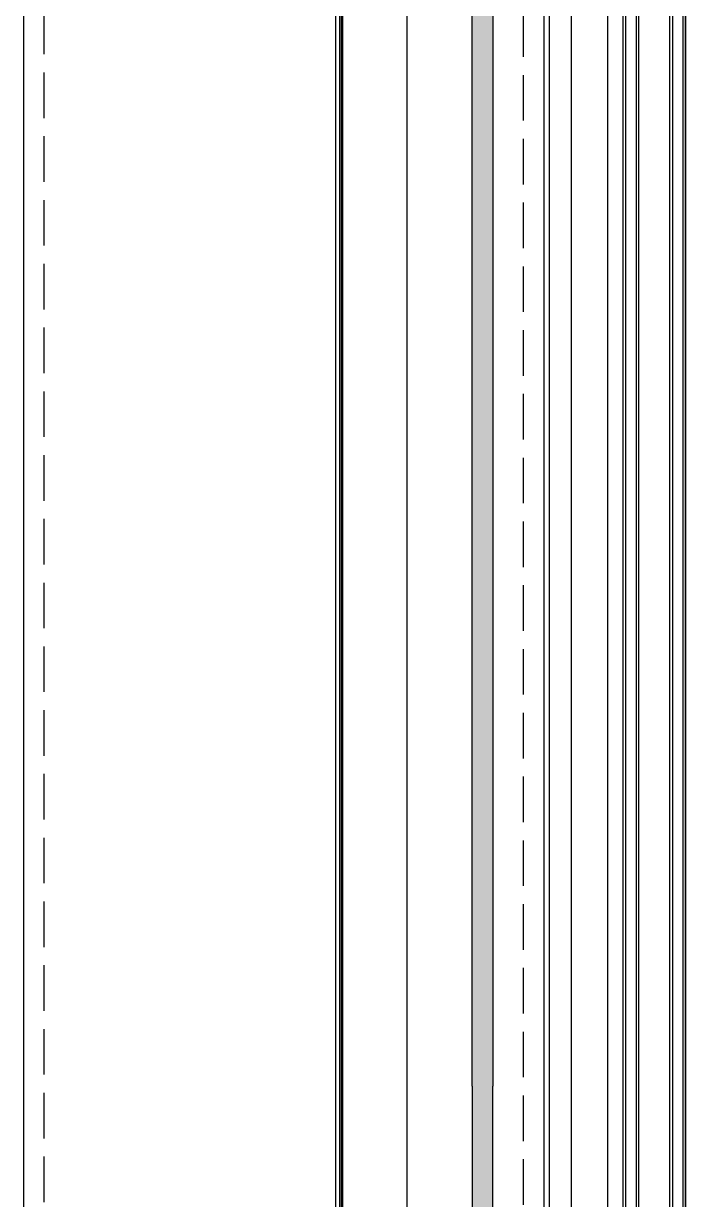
# Model space of a CAD drawing. Extents: x 220580 to 2027826, y -309201 to 71987.
# Drawn here: x 1041850.3 to 1042104.7, y -163960.9 to -163509.1 of the extents above; entities that cross this region are included whole.
import ezdxf

# ---------------------------------------------------------------- set-up
doc = ezdxf.new("R2010")
doc.units = 0
doc.linetypes.add('ZN-DASH', pattern=[0.35, 0.25, -0.1])
for name, color, linetype in [('!ZN1-填充-8', 8, 'Continuous'), ('!ZN3-其它材质幕墙-60', 60, 'Continuous'), ('!ZN3-玻璃幕墙-4', 4, 'Continuous'), ('!ZN3-铝板幕墙-3', 3, 'Continuous'), ('!ZN5-钢材投影-40', 40, 'Continuous'), ('!ZN5-铝材投影-112', 112, 'Continuous'), ('!ZN6-虚线-8', 8, 'ZN-DASH'), ('4玻璃幕墙', 4, 'Continuous'), ('BM', 8, '保温棉')]:
    doc.layers.add(name, color=color, linetype=linetype)
doc.layers.add('轮廓线', color=3, linetype='Continuous', lineweight=211)
doc.linetypes.add('保温棉', pattern='A,0.006248399999999999,-6.2484,[134,ltypeshp.shx,S=6.2484,R=0,X=-6.2484,Y=0],-12.4968,[134,ltypeshp.shx,S=6.2484,R=180,X=6.2484,Y=0],-6.2484', length=24.9998484)
pattern_1 = [(140, (1042030.667493849, -164124.6102336879), (1.5939085538903, 18.2184668996004), [1.905, -20.955]), (85.00000000000001, (1042030.667493849, -164124.6102336879), (-19.105664288218, -3.524282597566706), [1.524, -16.764]), (190.451, (1042030.800318849, -164123.0920336879), (-17.5116687820292, 14.69425016659592), [1.619, -17.809]), (136.1842, (1042025.587493849, -164124.6102336879), (4.2042327932727, 27.10790408921299), [2.857499999999997, -31.43249999999998]), (186.6356, (1042025.937843849, -164122.3512436879), (-24.74255558900493, 23.7404234466237), [2.4285, -26.7135]), (81.18400000000004, (1042025.587493849, -164124.6102336879), (-24.74251178605978, 23.74046058139338), [2.286, -25.146]), (111, (1042026.857493849, -164122.0702336879), (10.22655185167624, 15.16148798353833), [1.905, -20.955]), (56.00000000000004, (1042026.857493849, -164122.0702336879), (-18.41879661223193, 6.1802028347647), [1.524, -16.764]), (161.4514, (1042027.709703849, -164120.8067836879), (-8.192285771605754, 21.34164907701244), [1.61899999999999, -17.80899999999985]), (127.5, (1042030.667493849, -164124.6102336879), (-8.455503887315311, 0.3088603250591783), [0, -16.5608, 0, -17.018, 0, -16.8275]), (97.49999999999993, (1042030.667493849, -164124.6102336879), (-10.01805748181195, 6.68196625103057), [0, -9.702799999999998, 0, -16.1798, 0, -6.413499999999999]), (57.49999999999999, (1042030.667493849, -164130.2744336879), (0.5728743992673375, 13.55905951668714), [0, -6.349999999999962, 0, -19.81199999999985, 0, -26.28899999999985]), (47.5, (1042030.667493849, -164132.8144336879), (-2.54264910333331, 14.8129181386018), [0, -8.255, 0, -13.1572, 0, -18.669])]

# ---------------------------------------------------------------- blocks, each defined once
blk = doc.blocks.new('*U391')
at = {"layer": '4玻璃幕墙', "ltscale": 2}
for p, q in [((0, 8.000001027947292), (-4.028435796499252e-05, 1520.917117915582)), ((23.99995971564204, 8.000001027947292), (23.99995971564204, 1520.91136784805))]:
    blk.add_line(p, q, dxfattribs=at)
blk = doc.blocks.new('*U732')
at = {"layer": '!ZN1-填充-8'}
for p, q in [((-23, -8.000001027907274), (-23.00000000001455, -1134.999999950542)), ((-19.00000102947524, -7.999999998435669), (-19.00000102947524, -1134.999998921074)), ((-4.999999091349309, -7.999999998435669), (-4.999999091363861, -1134.999998921074)), ((-1.000000120824552, -8.000001027907274), (-1.000000120839104, -1134.999999950542))]:
    blk.add_line(p, q, dxfattribs=at)
at = {"layer": '!ZN3-玻璃幕墙-4'}
for points in [[(-24.00000000001455, -1134.999999950542), (-24, -9.000001027907274), (-23, -8.000001027907274), (-19, -8.000001027907274), (-18, -9.000001027907274), (-18.00000000001455, -1134.999999950542)], [(-6.000000000014552, -1134.999999950542), (-6, -9.000001027903636), (-5, -8.000001027903636), (-1, -8.000001027903636), (0, -9.000001027903636), (-1.455191522836685e-11, -1134.999999950542)]]:
    blk.add_lwpolyline(points, dxfattribs=at)
at = {"layer": '!ZN5-钢材投影-40', "ltscale": 0.3}
for p, q in [((-254.4017149738647, 425.0000000494219), (-254.4017149738647, -1134.999999950542)), ((-54.39999999999418, 425.0000000494219), (-54.39999999999418, -1134.999999950542))]:
    blk.add_line(p, q, dxfattribs=at)
at = {"layer": '!ZN5-铝材投影-112'}
for p, q in [((-52.40170605068852, -39.99999999995634), (-52.40170605068852, -1134.999999950542)), ((-43.9017349172791, -39.99999999995634), (-43.9017349172791, -1134.999999950542)), ((-30.00001585268183, -39.99999999995634), (-30.00001585268183, -1134.999999950542))]:
    blk.add_line(p, q, dxfattribs=at)
at = {"layer": '!ZN6-虚线-8', "color": 8, "linetype": 'ZN-DASH', "ltscale": 70}
for p, q in [((-246.4017149738647, -1134.999999950542), (-246.4017149738647, 425.0000000494219)), ((-62.39999999999418, 425.0000000494219), (-62.39999999999418, -1134.999999950542))]:
    blk.add_line(p, q, dxfattribs=at)

msp = doc.modelspace()

# ---------------------------------------------------------------- hatches: boundary and pattern name
at = {"layer": '!ZN1-填充-8', "ltscale": 10}
h = msp.add_hatch(dxfattribs=at)
h.set_pattern_fill('AR-CONC', color=8, scale=10, angle=90.00000000000001)
h.set_pattern_definition(pattern_1)
edge = h.paths.add_edge_path()
edge.add_line((1042022.667493849, -163917.3803978268), (1042022.667493849, -163139.4261415153))
edge.add_line((1042022.667493849, -163139.4261415153), (1042030.667493849, -163139.4261415153))
edge.add_line((1042030.667493849, -163139.4261415153), (1042030.667493849, -163917.3803978268))
h = msp.add_hatch(dxfattribs=at)
h.set_pattern_fill('AR-CONC', color=8, scale=10, angle=90.00000000000001)
h.set_pattern_definition(pattern_1)
edge = h.paths.add_edge_path()
edge.add_line((1042022.667493849, -163917.3803978268), (1042022.667493849, -164613.4261415189))
edge.add_line((1042022.667493849, -164613.4261415189), (1042030.667493849, -164613.4261415189))
edge.add_line((1042030.667493849, -164613.4261415189), (1042030.667493849, -163917.3803978268))

# ---------------------------------------------------------------- linework, layer by layer
at = {"layer": '!ZN1-填充-8', "const_width": 1, "elevation": -1.403165240869633e-10}
msp.add_lwpolyline([(1041972.667493849, -164613.4261415189), (1041972.667493849, -163130.4261415208)], dxfattribs=at)
at = {"layer": '!ZN3-其它材质幕墙-60', "ltscale": 20, "elevation": -1.403165240869633e-10}
for points in [[(1042022.667493849, -163917.3803978268), (1042022.667493849, -163139.4261415153), (1042030.667493849, -163139.4261415153), (1042030.667493849, -163917.3803978268)], [(1042022.667493849, -163917.3803978268), (1042022.667493849, -164613.4261415189), (1042030.667493849, -164613.4261415189), (1042030.667493849, -163917.3803978268)]]:
    msp.add_lwpolyline(points, dxfattribs=at)
at = {"layer": '!ZN3-铝板幕墙-3', "ltscale": 4}
for p, q in [((1041970.271612634, -164615.8179690718), (1041970.271612634, -163476.4261400639)), ((1041971.771612634, -164615.8179690718), (1041971.771612634, -163474.926140064))]:
    msp.add_line(p, q, dxfattribs=at)
at = {"layer": 'BM'}
msp.add_line((1041997.667493849, -164613.4261415189), (1041997.667493849, -163140.4261415152), dxfattribs=at)

# ---------------------------------------------------------------- block references
at = {"ltscale": 50}
msp.add_blockref('*U732', (1042104.667503454, -163096.4261415171), dxfattribs=at)
at = {"layer": '轮廓线', "ltscale": 2}
msp.add_blockref('*U391', (1042080.671652918, -164656.4261415171), dxfattribs=at)

doc.saveas('drawing.dxf')
